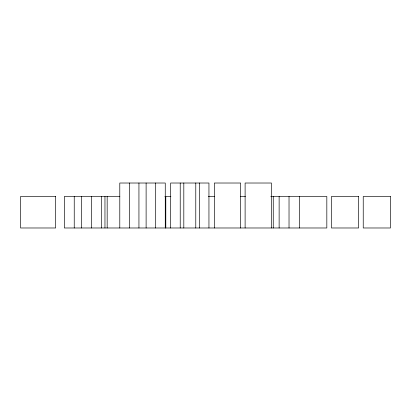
<?xml version="1.0" encoding="UTF-8"?>
<svg xmlns="http://www.w3.org/2000/svg" width="411" height="411" viewBox="0 0 411 411"><rect width="100%" height="100%" fill="white"/><g stroke="black" fill="none" stroke-linecap="round" stroke-linejoin="round"><path stroke-width="0.62" d="M119.848 196.489L64.342 196.489L64.342 227.982L326.827 227.982L326.827 196.489L270.736 196.489M164.842 196.489L170.894 196.489M208.315 196.489L214.583 196.489M240.363 196.489L245.475 196.489M299.619 196.489L299.619 227.982M289.025 196.489L289.025 227.982M279.131 196.489L279.131 227.982M273.258 196.489L273.258 227.982M271.44 227.982L271.44 183.018L245.11 183.018L245.11 227.982M240.661 227.982L240.661 183.018L214.331 183.018L214.331 227.982M208.947 227.982L208.947 183.018L170.652 183.018L170.652 227.982M199.371 183.018L199.371 227.982M195.78 183.018L195.78 227.982M183.815 183.018L183.815 227.982M180.224 183.018L180.224 227.982M165.803 196.489L165.803 227.982M165.263 227.982L165.263 183.018L119.786 183.018L119.786 227.982M155.692 183.018L155.692 227.982M146.116 183.018L146.116 227.982M138.939 183.018L138.939 227.982M129.362 183.018L129.362 227.982M107.168 196.489L107.168 227.982M104.964 196.489L104.964 227.982M101.45 196.489L101.45 227.982M91.632 196.489L91.632 227.982M81.661 196.489L81.661 227.982M74.237 196.489L74.237 227.982M55.685 196.489L20.55 196.489L20.55 227.982L55.685 227.982L55.685 196.489M358.639 196.489L331.43 196.489L331.43 227.982L358.639 227.982L358.639 196.489M390.45 196.489L363.237 196.489L363.237 227.982L390.45 227.982L390.45 196.489"/></g></svg>
